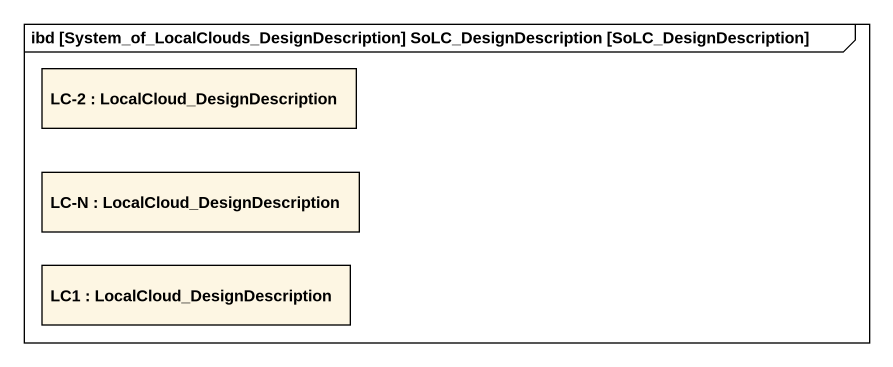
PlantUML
@startuml
mainframe ibd [System_of_LocalClouds_DesignDescription] SoLC_DesignDescription [SoLC_DesignDescription]
rectangle "LC-2 : LocalCloud_DesignDescription" as LC_2
rectangle "LC-N : LocalCloud_DesignDescription" as LC_N
rectangle "LC1 : LocalCloud_DesignDescription" as LC1
@enduml
